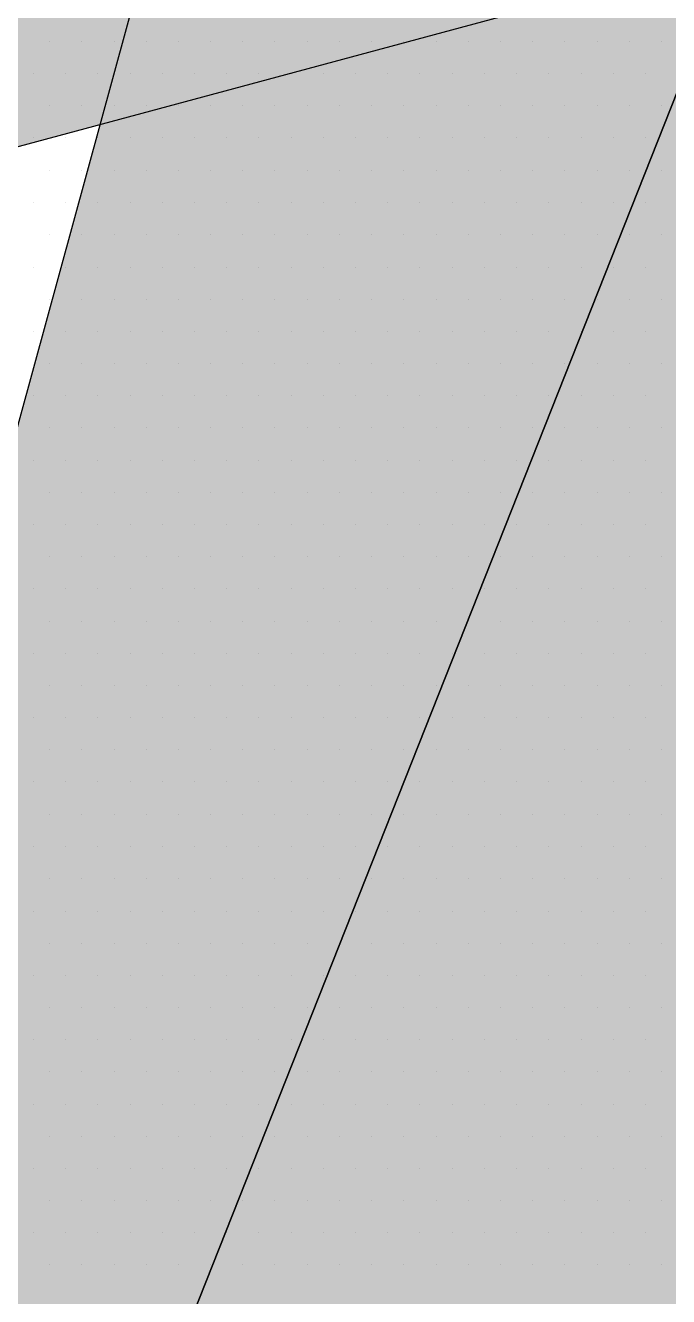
# Paper-space layout 'TOP_A1_00200_01-01-2017_MODELE' of a CAD drawing. Header units: metres. Extents: x 1274 to 2143, y 12 to 312.
# Drawn here: x 1532.812 to 1533.911, y 151.031 to 153.204 of the extents above; entities that cross this region are included whole.
import ezdxf

# ---------------------------------------------------------------- set-up
doc = ezdxf.new("R2010")
doc.units = ezdxf.units.M
doc.header["$LTSCALE"] = 2
doc.set_wipeout_variables(frame=1)
doc.linetypes.add('CACHEX2', pattern=[0.75, 0.5, -0.25])
for name, color, linetype in [('CARTOUCHE', 7, 'Continuous'), ('LOGO', 4, 'Continuous'), ('rosace', 7, 'Continuous')]:
    doc.layers.add(name, color=color, linetype=linetype)

# ---------------------------------------------------------------- blocks, each defined once
blk = doc.blocks.new('A$C715108E3')
at = {"layer": 'LOGO', "color": 131}
for p, q in [((-11.1213, -14.8905), (-11.1213, -14.8905)), ((-11.0293, -14.8905), (-11.0293, -14.8905)), ((-10.9374, -14.8905), (-10.9374, -14.8905)), ((-10.846, -14.8905), (-10.846, -14.8905)), ((-10.754, -14.8905), (-10.754, -14.8905)), ((-10.6619, -14.8905), (-10.6619, -14.8905)), ((-10.5703, -14.8905), (-10.5703, -14.8905)), ((-10.479, -14.8905), (-10.479, -14.8905)), ((-10.3868, -14.8905), (-10.3868, -14.8905)), ((-10.295, -14.8905), (-10.295, -14.8905)), ((-10.2037, -14.8905), (-10.2037, -14.8905)), ((-10.1117, -14.8905), (-10.1117, -14.8905)), ((-10.0199, -14.8905), (-10.0199, -14.8905)), ((-9.9286, -14.8905), (-9.9286, -14.8905)), ((-9.8369, -14.8905), (-9.8369, -14.8905)), ((-9.7449, -14.8905), (-9.7449, -14.8905)), ((-9.6537, -14.8905), (-9.6537, -14.8905)), ((-9.5616, -14.8905), (-9.5616, -14.8905)), ((-9.4696, -14.8905), (-9.4696, -14.8905)), ((-9.3778, -14.8905), (-9.3778, -14.8905)), ((-11.1668, -14.9827), (-11.1668, -14.9827)), ((-11.0748, -14.9827), (-11.0748, -14.9827)), ((-10.9835, -14.9827), (-10.9835, -14.9827)), ((-10.8917, -14.9827), (-10.8917, -14.9827)), ((-10.7995, -14.9827), (-10.7995, -14.9827)), ((-10.7084, -14.9827), (-10.7084, -14.9827)), ((-10.6166, -14.9827), (-10.6166, -14.9827)), ((-10.5248, -14.9827), (-10.5248, -14.9827)), ((-10.4327, -14.9827), (-10.4327, -14.9827)), ((-10.3415, -14.9827), (-10.3415, -14.9827)), ((-10.2496, -14.9827), (-10.2496, -14.9827)), ((-10.1578, -14.9827), (-10.1578, -14.9827)), ((-10.0662, -14.9827), (-10.0662, -14.9827)), ((-9.9741, -14.9827), (-9.9741, -14.9827)), ((-9.8823, -14.9827), (-9.8823, -14.9827)), ((-9.7912, -14.9827), (-9.7912, -14.9827)), ((-9.699, -14.9827), (-9.699, -14.9827)), ((-9.6072, -14.9827), (-9.6072, -14.9827)), ((-9.5159, -14.9827), (-9.5159, -14.9827)), ((-9.4239, -14.9827), (-9.4239, -14.9827)), ((-11.1213, -15.0742), (-11.1213, -15.0742)), ((-11.0293, -15.0742), (-11.0293, -15.0742)), ((-10.9374, -15.0742), (-10.9374, -15.0742)), ((-10.846, -15.0742), (-10.846, -15.0742)), ((-10.754, -15.0742), (-10.754, -15.0742)), ((-10.6619, -15.0742), (-10.6619, -15.0742)), ((-10.5703, -15.0742), (-10.5703, -15.0742)), ((-10.479, -15.0742), (-10.479, -15.0742)), ((-10.3868, -15.0742), (-10.3868, -15.0742)), ((-10.295, -15.0742), (-10.295, -15.0742)), ((-10.2037, -15.0742), (-10.2037, -15.0742)), ((-10.1117, -15.0742), (-10.1117, -15.0742)), ((-10.0199, -15.0742), (-10.0199, -15.0742)), ((-9.9286, -15.0742), (-9.9286, -15.0742)), ((-9.8369, -15.0742), (-9.8369, -15.0742)), ((-9.7449, -15.0742), (-9.7449, -15.0742)), ((-9.6537, -15.0742), (-9.6537, -15.0742)), ((-9.5616, -15.0742), (-9.5616, -15.0742)), ((-9.4696, -15.0742), (-9.4696, -15.0742)), ((-9.3778, -15.0742), (-9.3778, -15.0742)), ((-11.1668, -15.1655), (-11.1668, -15.1655)), ((-11.0748, -15.1655), (-11.0748, -15.1655)), ((-10.9835, -15.1655), (-10.9835, -15.1655)), ((-10.8917, -15.1655), (-10.8917, -15.1655)), ((-10.7995, -15.1655), (-10.7995, -15.1655)), ((-10.7084, -15.1655), (-10.7084, -15.1655)), ((-10.6166, -15.1655), (-10.6166, -15.1655)), ((-10.5248, -15.1655), (-10.5248, -15.1655)), ((-10.4327, -15.1655), (-10.4327, -15.1655)), ((-10.3415, -15.1655), (-10.3415, -15.1655)), ((-10.2496, -15.1655), (-10.2496, -15.1655)), ((-10.1578, -15.1655), (-10.1578, -15.1655)), ((-10.0662, -15.1655), (-10.0662, -15.1655)), ((-9.9741, -15.1655), (-9.9741, -15.1655)), ((-9.8823, -15.1655), (-9.8823, -15.1655)), ((-9.7912, -15.1655), (-9.7912, -15.1655)), ((-9.699, -15.1655), (-9.699, -15.1655)), ((-9.6072, -15.1655), (-9.6072, -15.1655)), ((-9.5159, -15.1655), (-9.5159, -15.1655)), ((-9.4239, -15.1655), (-9.4239, -15.1655)), ((-11.1213, -15.2579), (-11.1213, -15.2579)), ((-11.0293, -15.2579), (-11.0293, -15.2579)), ((-10.9374, -15.2579), (-10.9374, -15.2579)), ((-10.846, -15.2579), (-10.846, -15.2579)), ((-10.754, -15.2579), (-10.754, -15.2579)), ((-10.6619, -15.2579), (-10.6619, -15.2579)), ((-10.5703, -15.2579), (-10.5703, -15.2579)), ((-10.479, -15.2579), (-10.479, -15.2579)), ((-10.3868, -15.2579), (-10.3868, -15.2579)), ((-10.295, -15.2579), (-10.295, -15.2579)), ((-10.2037, -15.2579), (-10.2037, -15.2579)), ((-10.1117, -15.2579), (-10.1117, -15.2579)), ((-10.0199, -15.2579), (-10.0199, -15.2579)), ((-9.9286, -15.2579), (-9.9286, -15.2579)), ((-9.8369, -15.2579), (-9.8369, -15.2579)), ((-9.7449, -15.2579), (-9.7449, -15.2579)), ((-9.6537, -15.2579), (-9.6537, -15.2579)), ((-9.5616, -15.2579), (-9.5616, -15.2579)), ((-9.4696, -15.2579), (-9.4696, -15.2579)), ((-9.3778, -15.2579), (-9.3778, -15.2579)), ((-11.1668, -15.3493), (-11.1668, -15.3493)), ((-11.0748, -15.3493), (-11.0748, -15.3493)), ((-10.9835, -15.3493), (-10.9835, -15.3493)), ((-10.8917, -15.3493), (-10.8917, -15.3493)), ((-10.7995, -15.3493), (-10.7995, -15.3493)), ((-10.7084, -15.3493), (-10.7084, -15.3493)), ((-10.6166, -15.3493), (-10.6166, -15.3493)), ((-10.5248, -15.3493), (-10.5248, -15.3493)), ((-10.4327, -15.3493), (-10.4327, -15.3493)), ((-10.3415, -15.3493), (-10.3415, -15.3493)), ((-10.2496, -15.3493), (-10.2496, -15.3493)), ((-10.1578, -15.3493), (-10.1578, -15.3493)), ((-10.0662, -15.3493), (-10.0662, -15.3493)), ((-9.9741, -15.3493), (-9.9741, -15.3493)), ((-9.8823, -15.3493), (-9.8823, -15.3493)), ((-9.7912, -15.3493), (-9.7912, -15.3493)), ((-9.699, -15.3493), (-9.699, -15.3493)), ((-9.6072, -15.3493), (-9.6072, -15.3493)), ((-9.5159, -15.3493), (-9.5159, -15.3493)), ((-9.4239, -15.3493), (-9.4239, -15.3493)), ((-11.1213, -15.4406), (-11.1213, -15.4406)), ((-11.0293, -15.4406), (-11.0293, -15.4406)), ((-10.9374, -15.4406), (-10.9374, -15.4406)), ((-10.846, -15.4406), (-10.846, -15.4406)), ((-10.754, -15.4406), (-10.754, -15.4406)), ((-10.6619, -15.4406), (-10.6619, -15.4406)), ((-10.5703, -15.4406), (-10.5703, -15.4406)), ((-10.479, -15.4406), (-10.479, -15.4406)), ((-10.3868, -15.4406), (-10.3868, -15.4406)), ((-10.295, -15.4406), (-10.295, -15.4406)), ((-10.2037, -15.4406), (-10.2037, -15.4406)), ((-10.1117, -15.4406), (-10.1117, -15.4406)), ((-10.0199, -15.4406), (-10.0199, -15.4406)), ((-9.9286, -15.4406), (-9.9286, -15.4406)), ((-9.8369, -15.4406), (-9.8369, -15.4406)), ((-9.7449, -15.4406), (-9.7449, -15.4406)), ((-9.6537, -15.4406), (-9.6537, -15.4406)), ((-9.5616, -15.4406), (-9.5616, -15.4406)), ((-9.4696, -15.4406), (-9.4696, -15.4406)), ((-9.3778, -15.4406), (-9.3778, -15.4406)), ((-11.1668, -15.5332), (-11.1668, -15.5332)), ((-11.0748, -15.5332), (-11.0748, -15.5332)), ((-10.9835, -15.5332), (-10.9835, -15.5332)), ((-10.8917, -15.5332), (-10.8917, -15.5332)), ((-10.7995, -15.5332), (-10.7995, -15.5332)), ((-10.7084, -15.5332), (-10.7084, -15.5332)), ((-10.6166, -15.5332), (-10.6166, -15.5332)), ((-10.5248, -15.5332), (-10.5248, -15.5332)), ((-10.4327, -15.5332), (-10.4327, -15.5332)), ((-10.3415, -15.5332), (-10.3415, -15.5332)), ((-10.2496, -15.5332), (-10.2496, -15.5332)), ((-10.1578, -15.5332), (-10.1578, -15.5332)), ((-10.0662, -15.5332), (-10.0662, -15.5332)), ((-9.9741, -15.5332), (-9.9741, -15.5332)), ((-9.8823, -15.5332), (-9.8823, -15.5332)), ((-9.7912, -15.5332), (-9.7912, -15.5332)), ((-9.699, -15.5332), (-9.699, -15.5332)), ((-9.6072, -15.5332), (-9.6072, -15.5332)), ((-9.5159, -15.5332), (-9.5159, -15.5332)), ((-9.4239, -15.5332), (-9.4239, -15.5332)), ((-11.1213, -15.6246), (-11.1213, -15.6246)), ((-11.0293, -15.6246), (-11.0293, -15.6246)), ((-10.9374, -15.6246), (-10.9374, -15.6246)), ((-10.846, -15.6246), (-10.846, -15.6246)), ((-10.754, -15.6246), (-10.754, -15.6246)), ((-10.6619, -15.6246), (-10.6619, -15.6246)), ((-10.5703, -15.6246), (-10.5703, -15.6246)), ((-10.479, -15.6246), (-10.479, -15.6246)), ((-10.3868, -15.6246), (-10.3868, -15.6246)), ((-10.295, -15.6246), (-10.295, -15.6246)), ((-10.2037, -15.6246), (-10.2037, -15.6246)), ((-10.1117, -15.6246), (-10.1117, -15.6246)), ((-10.0199, -15.6246), (-10.0199, -15.6246)), ((-9.9286, -15.6246), (-9.9286, -15.6246)), ((-9.8369, -15.6246), (-9.8369, -15.6246)), ((-9.7449, -15.6246), (-9.7449, -15.6246)), ((-9.6537, -15.6246), (-9.6537, -15.6246)), ((-9.5616, -15.6246), (-9.5616, -15.6246)), ((-9.4696, -15.6246), (-9.4696, -15.6246)), ((-9.3778, -15.6246), (-9.3778, -15.6246)), ((-11.1668, -15.7159), (-11.1668, -15.7159)), ((-11.0748, -15.7159), (-11.0748, -15.7159)), ((-10.9835, -15.7159), (-10.9835, -15.7159)), ((-10.8917, -15.7159), (-10.8917, -15.7159)), ((-10.7995, -15.7159), (-10.7995, -15.7159)), ((-10.7084, -15.7159), (-10.7084, -15.7159)), ((-10.6166, -15.7159), (-10.6166, -15.7159)), ((-10.5248, -15.7159), (-10.5248, -15.7159)), ((-10.4327, -15.7159), (-10.4327, -15.7159)), ((-10.3415, -15.7159), (-10.3415, -15.7159)), ((-10.2496, -15.7159), (-10.2496, -15.7159)), ((-10.1578, -15.7159), (-10.1578, -15.7159)), ((-10.0662, -15.7159), (-10.0662, -15.7159)), ((-9.9741, -15.7159), (-9.9741, -15.7159)), ((-9.8823, -15.7159), (-9.8823, -15.7159)), ((-9.7912, -15.7159), (-9.7912, -15.7159)), ((-9.699, -15.7159), (-9.699, -15.7159)), ((-9.6072, -15.7159), (-9.6072, -15.7159)), ((-9.5159, -15.7159), (-9.5159, -15.7159)), ((-9.4239, -15.7159), (-9.4239, -15.7159)), ((-11.1213, -15.8081), (-11.1213, -15.8081)), ((-11.0293, -15.8081), (-11.0293, -15.8081)), ((-10.9374, -15.8081), (-10.9374, -15.8081)), ((-10.846, -15.8081), (-10.846, -15.8081)), ((-10.754, -15.8081), (-10.754, -15.8081)), ((-10.6619, -15.8081), (-10.6619, -15.8081)), ((-10.5703, -15.8081), (-10.5703, -15.8081)), ((-10.479, -15.8081), (-10.479, -15.8081)), ((-10.3868, -15.8081), (-10.3868, -15.8081)), ((-10.295, -15.8081), (-10.295, -15.8081)), ((-10.2037, -15.8081), (-10.2037, -15.8081)), ((-10.1117, -15.8081), (-10.1117, -15.8081)), ((-10.0199, -15.8081), (-10.0199, -15.8081)), ((-9.9286, -15.8081), (-9.9286, -15.8081)), ((-9.8369, -15.8081), (-9.8369, -15.8081)), ((-9.7449, -15.8081), (-9.7449, -15.8081)), ((-9.6537, -15.8081), (-9.6537, -15.8081)), ((-9.5616, -15.8081), (-9.5616, -15.8081)), ((-9.4696, -15.8081), (-9.4696, -15.8081)), ((-9.3778, -15.8081), (-9.3778, -15.8081)), ((-11.1668, -15.8996), (-11.1668, -15.8996)), ((-11.0748, -15.8996), (-11.0748, -15.8996)), ((-10.9835, -15.8996), (-10.9835, -15.8996)), ((-10.8917, -15.8996), (-10.8917, -15.8996)), ((-10.7995, -15.8996), (-10.7995, -15.8996)), ((-10.7084, -15.8996), (-10.7084, -15.8996)), ((-10.6166, -15.8996), (-10.6166, -15.8996)), ((-10.5248, -15.8996), (-10.5248, -15.8996)), ((-10.4327, -15.8996), (-10.4327, -15.8996)), ((-10.3415, -15.8996), (-10.3415, -15.8996)), ((-10.2496, -15.8996), (-10.2496, -15.8996)), ((-10.1578, -15.8996), (-10.1578, -15.8996)), ((-10.0662, -15.8996), (-10.0662, -15.8996)), ((-9.9741, -15.8996), (-9.9741, -15.8996)), ((-9.8823, -15.8996), (-9.8823, -15.8996)), ((-9.7912, -15.8996), (-9.7912, -15.8996)), ((-9.699, -15.8996), (-9.699, -15.8996)), ((-9.6072, -15.8996), (-9.6072, -15.8996)), ((-9.5159, -15.8996), (-9.5159, -15.8996)), ((-9.4239, -15.8996), (-9.4239, -15.8996)), ((-11.1213, -15.991), (-11.1213, -15.991)), ((-11.0293, -15.991), (-11.0293, -15.991)), ((-10.9374, -15.991), (-10.9374, -15.991)), ((-10.846, -15.991), (-10.846, -15.991)), ((-10.754, -15.991), (-10.754, -15.991)), ((-10.6619, -15.991), (-10.6619, -15.991)), ((-10.5703, -15.991), (-10.5703, -15.991)), ((-10.479, -15.991), (-10.479, -15.991)), ((-10.3868, -15.991), (-10.3868, -15.991)), ((-10.295, -15.991), (-10.295, -15.991)), ((-10.2037, -15.991), (-10.2037, -15.991)), ((-10.1117, -15.991), (-10.1117, -15.991)), ((-10.0199, -15.991), (-10.0199, -15.991)), ((-9.9286, -15.991), (-9.9286, -15.991)), ((-9.8369, -15.991), (-9.8369, -15.991)), ((-9.7449, -15.991), (-9.7449, -15.991)), ((-9.6537, -15.991), (-9.6537, -15.991)), ((-9.5616, -15.991), (-9.5616, -15.991)), ((-9.4696, -15.991), (-9.4696, -15.991)), ((-9.3778, -15.991), (-9.3778, -15.991)), ((-11.1668, -16.0834), (-11.1668, -16.0834)), ((-11.0748, -16.0834), (-11.0748, -16.0834)), ((-10.9835, -16.0834), (-10.9835, -16.0834)), ((-10.8917, -16.0834), (-10.8917, -16.0834)), ((-10.7995, -16.0834), (-10.7995, -16.0834)), ((-10.7084, -16.0834), (-10.7084, -16.0834)), ((-10.6166, -16.0834), (-10.6166, -16.0834)), ((-10.5248, -16.0834), (-10.5248, -16.0834)), ((-10.4327, -16.0834), (-10.4327, -16.0834)), ((-10.3415, -16.0834), (-10.3415, -16.0834)), ((-10.2496, -16.0834), (-10.2496, -16.0834)), ((-10.1578, -16.0834), (-10.1578, -16.0834)), ((-10.0662, -16.0834), (-10.0662, -16.0834)), ((-9.9741, -16.0834), (-9.9741, -16.0834)), ((-9.8823, -16.0834), (-9.8823, -16.0834)), ((-9.7912, -16.0834), (-9.7912, -16.0834)), ((-9.699, -16.0834), (-9.699, -16.0834)), ((-9.6072, -16.0834), (-9.6072, -16.0834)), ((-9.5159, -16.0834), (-9.5159, -16.0834)), ((-9.4239, -16.0834), (-9.4239, -16.0834)), ((-11.1213, -16.1747), (-11.1213, -16.1747)), ((-11.0293, -16.1747), (-11.0293, -16.1747)), ((-10.9374, -16.1747), (-10.9374, -16.1747)), ((-10.846, -16.1747), (-10.846, -16.1747)), ((-10.754, -16.1747), (-10.754, -16.1747)), ((-10.6619, -16.1747), (-10.6619, -16.1747)), ((-10.5703, -16.1747), (-10.5703, -16.1747)), ((-10.479, -16.1747), (-10.479, -16.1747)), ((-10.3868, -16.1747), (-10.3868, -16.1747)), ((-10.295, -16.1747), (-10.295, -16.1747)), ((-10.2037, -16.1747), (-10.2037, -16.1747)), ((-10.1117, -16.1747), (-10.1117, -16.1747)), ((-10.0199, -16.1747), (-10.0199, -16.1747)), ((-9.9286, -16.1747), (-9.9286, -16.1747)), ((-9.8369, -16.1747), (-9.8369, -16.1747)), ((-9.7449, -16.1747), (-9.7449, -16.1747)), ((-9.6537, -16.1747), (-9.6537, -16.1747)), ((-9.5616, -16.1747), (-9.5616, -16.1747)), ((-9.4696, -16.1747), (-9.4696, -16.1747)), ((-9.3778, -16.1747), (-9.3778, -16.1747)), ((-11.1668, -16.2673), (-11.1668, -16.2673)), ((-11.0748, -16.2673), (-11.0748, -16.2673)), ((-10.9835, -16.2673), (-10.9835, -16.2673)), ((-10.8917, -16.2673), (-10.8917, -16.2673)), ((-10.7995, -16.2673), (-10.7995, -16.2673)), ((-10.7084, -16.2673), (-10.7084, -16.2673)), ((-10.6166, -16.2673), (-10.6166, -16.2673)), ((-10.5248, -16.2673), (-10.5248, -16.2673)), ((-10.4327, -16.2673), (-10.4327, -16.2673)), ((-10.3415, -16.2673), (-10.3415, -16.2673)), ((-10.2496, -16.2673), (-10.2496, -16.2673)), ((-10.1578, -16.2673), (-10.1578, -16.2673)), ((-10.0662, -16.2673), (-10.0662, -16.2673)), ((-9.9741, -16.2673), (-9.9741, -16.2673)), ((-9.8823, -16.2673), (-9.8823, -16.2673)), ((-9.7912, -16.2673), (-9.7912, -16.2673)), ((-9.699, -16.2673), (-9.699, -16.2673)), ((-9.6072, -16.2673), (-9.6072, -16.2673)), ((-9.5159, -16.2673), (-9.5159, -16.2673)), ((-9.4239, -16.2673), (-9.4239, -16.2673)), ((-11.1213, -16.3587), (-11.1213, -16.3587)), ((-11.0293, -16.3587), (-11.0293, -16.3587)), ((-10.9374, -16.3587), (-10.9374, -16.3587)), ((-10.846, -16.3587), (-10.846, -16.3587)), ((-10.754, -16.3587), (-10.754, -16.3587)), ((-10.6619, -16.3587), (-10.6619, -16.3587)), ((-10.5703, -16.3587), (-10.5703, -16.3587)), ((-10.479, -16.3587), (-10.479, -16.3587)), ((-10.3868, -16.3587), (-10.3868, -16.3587)), ((-10.295, -16.3587), (-10.295, -16.3587)), ((-10.2037, -16.3587), (-10.2037, -16.3587)), ((-10.1117, -16.3587), (-10.1117, -16.3587)), ((-10.0199, -16.3587), (-10.0199, -16.3587)), ((-9.9286, -16.3587), (-9.9286, -16.3587)), ((-9.8369, -16.3587), (-9.8369, -16.3587)), ((-9.7449, -16.3587), (-9.7449, -16.3587)), ((-9.6537, -16.3587), (-9.6537, -16.3587)), ((-9.5616, -16.3587), (-9.5616, -16.3587)), ((-9.4696, -16.3587), (-9.4696, -16.3587)), ((-9.3778, -16.3587), (-9.3778, -16.3587)), ((-11.1668, -16.45), (-11.1668, -16.45)), ((-11.0748, -16.45), (-11.0748, -16.45)), ((-10.9835, -16.45), (-10.9835, -16.45)), ((-10.8917, -16.45), (-10.8917, -16.45)), ((-10.7995, -16.45), (-10.7995, -16.45)), ((-10.7084, -16.45), (-10.7084, -16.45)), ((-10.6166, -16.45), (-10.6166, -16.45)), ((-10.5248, -16.45), (-10.5248, -16.45)), ((-10.4327, -16.45), (-10.4327, -16.45)), ((-10.3415, -16.45), (-10.3415, -16.45)), ((-10.2496, -16.45), (-10.2496, -16.45)), ((-10.1578, -16.45), (-10.1578, -16.45)), ((-10.0662, -16.45), (-10.0662, -16.45)), ((-9.9741, -16.45), (-9.9741, -16.45)), ((-9.8823, -16.45), (-9.8823, -16.45)), ((-9.7912, -16.45), (-9.7912, -16.45)), ((-9.699, -16.45), (-9.699, -16.45)), ((-9.6072, -16.45), (-9.6072, -16.45)), ((-9.5159, -16.45), (-9.5159, -16.45)), ((-9.4239, -16.45), (-9.4239, -16.45)), ((-11.1213, -16.5424), (-11.1213, -16.5424)), ((-11.0293, -16.5424), (-11.0293, -16.5424)), ((-10.9374, -16.5424), (-10.9374, -16.5424)), ((-10.846, -16.5424), (-10.846, -16.5424)), ((-10.754, -16.5424), (-10.754, -16.5424)), ((-10.6619, -16.5424), (-10.6619, -16.5424)), ((-10.5703, -16.5424), (-10.5703, -16.5424)), ((-10.479, -16.5424), (-10.479, -16.5424)), ((-10.3868, -16.5424), (-10.3868, -16.5424)), ((-10.295, -16.5424), (-10.295, -16.5424)), ((-10.2037, -16.5424), (-10.2037, -16.5424)), ((-10.1117, -16.5424), (-10.1117, -16.5424)), ((-10.0199, -16.5424), (-10.0199, -16.5424)), ((-9.9286, -16.5424), (-9.9286, -16.5424)), ((-9.8369, -16.5424), (-9.8369, -16.5424)), ((-9.7449, -16.5424), (-9.7449, -16.5424)), ((-9.6537, -16.5424), (-9.6537, -16.5424)), ((-9.5616, -16.5424), (-9.5616, -16.5424)), ((-9.4696, -16.5424), (-9.4696, -16.5424)), ((-9.3778, -16.5424), (-9.3778, -16.5424)), ((-11.1668, -16.6339), (-11.1668, -16.6339)), ((-11.0748, -16.6339), (-11.0748, -16.6339)), ((-10.9835, -16.6339), (-10.9835, -16.6339)), ((-10.8917, -16.6339), (-10.8917, -16.6339)), ((-10.7995, -16.6339), (-10.7995, -16.6339)), ((-10.7084, -16.6339), (-10.7084, -16.6339)), ((-10.6166, -16.6339), (-10.6166, -16.6339)), ((-10.5248, -16.6339), (-10.5248, -16.6339)), ((-10.4327, -16.6339), (-10.4327, -16.6339)), ((-10.3415, -16.6339), (-10.3415, -16.6339)), ((-10.2496, -16.6339), (-10.2496, -16.6339)), ((-10.1578, -16.6339), (-10.1578, -16.6339)), ((-10.0662, -16.6339), (-10.0662, -16.6339)), ((-9.9741, -16.6339), (-9.9741, -16.6339)), ((-9.8823, -16.6339), (-9.8823, -16.6339)), ((-9.7912, -16.6339), (-9.7912, -16.6339)), ((-9.699, -16.6339), (-9.699, -16.6339)), ((-9.6072, -16.6339), (-9.6072, -16.6339)), ((-9.5159, -16.6339), (-9.5159, -16.6339)), ((-9.4239, -16.6339), (-9.4239, -16.6339)), ((-11.1213, -16.7251), (-11.1213, -16.7251)), ((-11.0293, -16.7251), (-11.0293, -16.7251)), ((-10.9374, -16.7251), (-10.9374, -16.7251)), ((-10.846, -16.7251), (-10.846, -16.7251)), ((-10.754, -16.7251), (-10.754, -16.7251)), ((-10.6619, -16.7251), (-10.6619, -16.7251)), ((-10.5703, -16.7251), (-10.5703, -16.7251)), ((-10.479, -16.7251), (-10.479, -16.7251)), ((-10.3868, -16.7251), (-10.3868, -16.7251)), ((-10.295, -16.7251), (-10.295, -16.7251)), ((-10.2037, -16.7251), (-10.2037, -16.7251)), ((-10.1117, -16.7251), (-10.1117, -16.7251)), ((-10.0199, -16.7251), (-10.0199, -16.7251)), ((-9.9286, -16.7251), (-9.9286, -16.7251)), ((-9.8369, -16.7251), (-9.8369, -16.7251)), ((-9.7449, -16.7251), (-9.7449, -16.7251)), ((-9.6537, -16.7251), (-9.6537, -16.7251)), ((-9.5616, -16.7251), (-9.5616, -16.7251)), ((-9.4696, -16.7251), (-9.4696, -16.7251)), ((-9.3778, -16.7251), (-9.3778, -16.7251)), ((-11.1668, -16.8175), (-11.1668, -16.8175)), ((-11.0748, -16.8175), (-11.0748, -16.8175)), ((-10.9835, -16.8175), (-10.9835, -16.8175)), ((-10.8917, -16.8175), (-10.8917, -16.8175)), ((-10.7995, -16.8175), (-10.7995, -16.8175)), ((-10.7084, -16.8175), (-10.7084, -16.8175)), ((-10.6166, -16.8175), (-10.6166, -16.8175)), ((-10.5248, -16.8175), (-10.5248, -16.8175)), ((-10.4327, -16.8175), (-10.4327, -16.8175)), ((-10.3415, -16.8175), (-10.3415, -16.8175)), ((-10.2496, -16.8175), (-10.2496, -16.8175)), ((-10.1578, -16.8175), (-10.1578, -16.8175)), ((-10.0662, -16.8175), (-10.0662, -16.8175)), ((-9.9741, -16.8175), (-9.9741, -16.8175)), ((-9.8823, -16.8175), (-9.8823, -16.8175)), ((-9.7912, -16.8175), (-9.7912, -16.8175)), ((-9.699, -16.8175), (-9.699, -16.8175)), ((-9.6072, -16.8175), (-9.6072, -16.8175)), ((-9.5159, -16.8175), (-9.5159, -16.8175)), ((-9.4239, -16.8175), (-9.4239, -16.8175)), ((-11.1213, -16.909), (-11.1213, -16.909)), ((-11.0293, -16.909), (-11.0293, -16.909)), ((-10.9374, -16.909), (-10.9374, -16.909)), ((-10.846, -16.909), (-10.846, -16.909)), ((-10.754, -16.909), (-10.754, -16.909)), ((-10.6619, -16.909), (-10.6619, -16.909)), ((-10.5703, -16.909), (-10.5703, -16.909)), ((-10.479, -16.909), (-10.479, -16.909)), ((-10.3868, -16.909), (-10.3868, -16.909)), ((-10.295, -16.909), (-10.295, -16.909)), ((-10.2037, -16.909), (-10.2037, -16.909)), ((-10.1117, -16.909), (-10.1117, -16.909)), ((-10.0199, -16.909), (-10.0199, -16.909)), ((-9.9286, -16.909), (-9.9286, -16.909)), ((-9.8369, -16.909), (-9.8369, -16.909)), ((-9.7449, -16.909), (-9.7449, -16.909)), ((-9.6537, -16.909), (-9.6537, -16.909)), ((-9.5616, -16.909), (-9.5616, -16.909)), ((-9.4696, -16.909), (-9.4696, -16.909)), ((-9.3778, -16.909), (-9.3778, -16.909)), ((-11.1668, -17.0003), (-11.1668, -17.0003)), ((-11.0748, -17.0003), (-11.0748, -17.0003)), ((-10.9835, -17.0003), (-10.9835, -17.0003)), ((-10.8917, -17.0003), (-10.8917, -17.0003)), ((-10.7995, -17.0003), (-10.7995, -17.0003)), ((-10.7084, -17.0003), (-10.7084, -17.0003)), ((-10.6166, -17.0003), (-10.6166, -17.0003)), ((-10.5248, -17.0003), (-10.5248, -17.0003)), ((-10.4327, -17.0003), (-10.4327, -17.0003)), ((-10.3415, -17.0003), (-10.3415, -17.0003)), ((-10.2496, -17.0003), (-10.2496, -17.0003)), ((-10.1578, -17.0003), (-10.1578, -17.0003)), ((-10.0662, -17.0003), (-10.0662, -17.0003)), ((-9.9741, -17.0003), (-9.9741, -17.0003)), ((-9.8823, -17.0003), (-9.8823, -17.0003)), ((-9.7912, -17.0003), (-9.7912, -17.0003)), ((-9.699, -17.0003), (-9.699, -17.0003)), ((-9.6072, -17.0003), (-9.6072, -17.0003)), ((-9.5159, -17.0003), (-9.5159, -17.0003)), ((-9.4239, -17.0003), (-9.4239, -17.0003)), ((-11.1213, -17.0928), (-11.1213, -17.0928)), ((-11.0293, -17.0928), (-11.0293, -17.0928)), ((-10.9374, -17.0928), (-10.9374, -17.0928)), ((-10.846, -17.0928), (-10.846, -17.0928)), ((-10.754, -17.0928), (-10.754, -17.0928)), ((-10.6619, -17.0928), (-10.6619, -17.0928)), ((-10.5703, -17.0928), (-10.5703, -17.0928)), ((-10.479, -17.0928), (-10.479, -17.0928)), ((-10.3868, -17.0928), (-10.3868, -17.0928)), ((-10.295, -17.0928), (-10.295, -17.0928)), ((-10.2037, -17.0928), (-10.2037, -17.0928)), ((-10.1117, -17.0928), (-10.1117, -17.0928)), ((-10.0199, -17.0928), (-10.0199, -17.0928)), ((-9.9286, -17.0928), (-9.9286, -17.0928)), ((-9.8369, -17.0928), (-9.8369, -17.0928)), ((-9.7449, -17.0928), (-9.7449, -17.0928)), ((-9.6537, -17.0928), (-9.6537, -17.0928)), ((-9.5616, -17.0928), (-9.5616, -17.0928)), ((-9.4696, -17.0928), (-9.4696, -17.0928)), ((-9.3778, -17.0928), (-9.3778, -17.0928)), ((-11.1668, -17.1843), (-11.1668, -17.1843)), ((-11.0748, -17.1843), (-11.0748, -17.1843)), ((-10.9835, -17.1843), (-10.9835, -17.1843)), ((-10.8917, -17.1843), (-10.8917, -17.1843)), ((-10.7995, -17.1843), (-10.7995, -17.1843)), ((-10.7084, -17.1843), (-10.7084, -17.1843)), ((-10.6166, -17.1843), (-10.6166, -17.1843)), ((-10.5248, -17.1843), (-10.5248, -17.1843)), ((-10.4327, -17.1843), (-10.4327, -17.1843)), ((-10.3415, -17.1843), (-10.3415, -17.1843)), ((-10.2496, -17.1843), (-10.2496, -17.1843)), ((-10.1578, -17.1843), (-10.1578, -17.1843)), ((-10.0662, -17.1843), (-10.0662, -17.1843)), ((-9.9741, -17.1843), (-9.9741, -17.1843)), ((-9.8823, -17.1843), (-9.8823, -17.1843)), ((-9.7912, -17.1843), (-9.7912, -17.1843)), ((-9.699, -17.1843), (-9.699, -17.1843)), ((-9.6072, -17.1843), (-9.6072, -17.1843)), ((-9.5159, -17.1843), (-9.5159, -17.1843)), ((-9.4239, -17.1843), (-9.4239, -17.1843)), ((-11.1213, -17.2756), (-11.1213, -17.2756)), ((-11.0293, -17.2756), (-11.0293, -17.2756)), ((-10.9374, -17.2756), (-10.9374, -17.2756)), ((-10.846, -17.2756), (-10.846, -17.2756)), ((-10.754, -17.2756), (-10.754, -17.2756)), ((-10.6619, -17.2756), (-10.6619, -17.2756)), ((-10.5703, -17.2756), (-10.5703, -17.2756)), ((-10.479, -17.2756), (-10.479, -17.2756)), ((-10.3868, -17.2756), (-10.3868, -17.2756)), ((-10.295, -17.2756), (-10.295, -17.2756)), ((-10.2037, -17.2756), (-10.2037, -17.2756)), ((-10.1117, -17.2756), (-10.1117, -17.2756)), ((-10.0199, -17.2756), (-10.0199, -17.2756)), ((-9.9286, -17.2756), (-9.9286, -17.2756)), ((-9.8369, -17.2756), (-9.8369, -17.2756)), ((-9.7449, -17.2756), (-9.7449, -17.2756)), ((-9.6537, -17.2756), (-9.6537, -17.2756)), ((-9.5616, -17.2756), (-9.5616, -17.2756)), ((-9.4696, -17.2756), (-9.4696, -17.2756)), ((-9.3778, -17.2756), (-9.3778, -17.2756)), ((-11.1668, -17.368), (-11.1668, -17.368)), ((-11.0748, -17.368), (-11.0748, -17.368)), ((-10.9835, -17.368), (-10.9835, -17.368)), ((-10.8917, -17.368), (-10.8917, -17.368)), ((-10.7995, -17.368), (-10.7995, -17.368)), ((-10.7084, -17.368), (-10.7084, -17.368)), ((-10.6166, -17.368), (-10.6166, -17.368)), ((-10.5248, -17.368), (-10.5248, -17.368)), ((-10.4327, -17.368), (-10.4327, -17.368)), ((-10.3415, -17.368), (-10.3415, -17.368)), ((-10.2496, -17.368), (-10.2496, -17.368)), ((-10.1578, -17.368), (-10.1578, -17.368)), ((-10.0662, -17.368), (-10.0662, -17.368)), ((-9.9741, -17.368), (-9.9741, -17.368)), ((-9.8823, -17.368), (-9.8823, -17.368)), ((-9.7912, -17.368), (-9.7912, -17.368)), ((-9.699, -17.368), (-9.699, -17.368)), ((-9.6072, -17.368), (-9.6072, -17.368)), ((-9.5159, -17.368), (-9.5159, -17.368)), ((-9.4239, -17.368), (-9.4239, -17.368)), ((-11.1213, -17.4592), (-11.1213, -17.4592)), ((-11.0293, -17.4592), (-11.0293, -17.4592)), ((-10.9374, -17.4592), (-10.9374, -17.4592)), ((-10.846, -17.4592), (-10.846, -17.4592)), ((-10.754, -17.4592), (-10.754, -17.4592)), ((-10.6619, -17.4592), (-10.6619, -17.4592)), ((-10.5703, -17.4592), (-10.5703, -17.4592)), ((-10.479, -17.4592), (-10.479, -17.4592)), ((-10.3868, -17.4592), (-10.3868, -17.4592)), ((-10.295, -17.4592), (-10.295, -17.4592)), ((-10.2037, -17.4592), (-10.2037, -17.4592)), ((-10.1117, -17.4592), (-10.1117, -17.4592)), ((-10.0199, -17.4592), (-10.0199, -17.4592)), ((-9.9286, -17.4592), (-9.9286, -17.4592)), ((-9.8369, -17.4592), (-9.8369, -17.4592)), ((-9.7449, -17.4592), (-9.7449, -17.4592)), ((-9.6537, -17.4592), (-9.6537, -17.4592)), ((-9.5616, -17.4592), (-9.5616, -17.4592)), ((-9.4696, -17.4592), (-9.4696, -17.4592)), ((-9.3778, -17.4592), (-9.3778, -17.4592)), ((-11.1668, -17.5507), (-11.1668, -17.5507)), ((-11.0748, -17.5507), (-11.0748, -17.5507)), ((-10.9835, -17.5507), (-10.9835, -17.5507)), ((-10.8917, -17.5507), (-10.8917, -17.5507)), ((-10.7995, -17.5507), (-10.7995, -17.5507)), ((-10.7084, -17.5507), (-10.7084, -17.5507)), ((-10.6166, -17.5507), (-10.6166, -17.5507)), ((-10.5248, -17.5507), (-10.5248, -17.5507)), ((-10.4327, -17.5507), (-10.4327, -17.5507)), ((-10.3415, -17.5507), (-10.3415, -17.5507)), ((-10.2496, -17.5507), (-10.2496, -17.5507)), ((-10.1578, -17.5507), (-10.1578, -17.5507)), ((-10.0662, -17.5507), (-10.0662, -17.5507)), ((-9.9741, -17.5507), (-9.9741, -17.5507)), ((-9.8823, -17.5507), (-9.8823, -17.5507)), ((-9.7912, -17.5507), (-9.7912, -17.5507)), ((-9.699, -17.5507), (-9.699, -17.5507)), ((-9.6072, -17.5507), (-9.6072, -17.5507)), ((-9.5159, -17.5507), (-9.5159, -17.5507)), ((-9.4239, -17.5507), (-9.4239, -17.5507)), ((-11.1213, -17.6431), (-11.1213, -17.6431)), ((-11.0293, -17.6431), (-11.0293, -17.6431)), ((-10.9374, -17.6431), (-10.9374, -17.6431)), ((-10.846, -17.6431), (-10.846, -17.6431)), ((-10.754, -17.6431), (-10.754, -17.6431)), ((-10.6619, -17.6431), (-10.6619, -17.6431)), ((-10.5703, -17.6431), (-10.5703, -17.6431)), ((-10.479, -17.6431), (-10.479, -17.6431)), ((-10.3868, -17.6431), (-10.3868, -17.6431)), ((-10.295, -17.6431), (-10.295, -17.6431)), ((-10.2037, -17.6431), (-10.2037, -17.6431)), ((-10.1117, -17.6431), (-10.1117, -17.6431)), ((-10.0199, -17.6431), (-10.0199, -17.6431)), ((-9.9286, -17.6431), (-9.9286, -17.6431)), ((-9.8369, -17.6431), (-9.8369, -17.6431)), ((-9.7449, -17.6431), (-9.7449, -17.6431)), ((-9.6537, -17.6431), (-9.6537, -17.6431)), ((-9.5616, -17.6431), (-9.5616, -17.6431)), ((-9.4696, -17.6431), (-9.4696, -17.6431)), ((-9.3778, -17.6431), (-9.3778, -17.6431)), ((-11.1668, -17.7343), (-11.1668, -17.7343)), ((-11.0748, -17.7343), (-11.0748, -17.7343)), ((-10.9835, -17.7343), (-10.9835, -17.7343)), ((-10.8917, -17.7343), (-10.8917, -17.7343)), ((-10.7995, -17.7343), (-10.7995, -17.7343)), ((-10.7084, -17.7343), (-10.7084, -17.7343)), ((-10.6166, -17.7343), (-10.6166, -17.7343)), ((-10.5248, -17.7343), (-10.5248, -17.7343)), ((-10.4327, -17.7343), (-10.4327, -17.7343)), ((-10.3415, -17.7343), (-10.3415, -17.7343)), ((-10.2496, -17.7343), (-10.2496, -17.7343)), ((-10.1578, -17.7343), (-10.1578, -17.7343)), ((-10.0662, -17.7343), (-10.0662, -17.7343)), ((-9.9741, -17.7343), (-9.9741, -17.7343)), ((-9.8823, -17.7343), (-9.8823, -17.7343)), ((-9.7912, -17.7343), (-9.7912, -17.7343)), ((-9.699, -17.7343), (-9.699, -17.7343)), ((-9.6072, -17.7343), (-9.6072, -17.7343)), ((-9.5159, -17.7343), (-9.5159, -17.7343)), ((-9.4239, -17.7343), (-9.4239, -17.7343)), ((-11.1213, -17.8258), (-11.1213, -17.8258)), ((-11.0293, -17.8258), (-11.0293, -17.8258)), ((-10.9374, -17.8258), (-10.9374, -17.8258)), ((-10.846, -17.8258), (-10.846, -17.8258)), ((-10.754, -17.8258), (-10.754, -17.8258)), ((-10.6619, -17.8258), (-10.6619, -17.8258)), ((-10.5703, -17.8258), (-10.5703, -17.8258)), ((-10.479, -17.8258), (-10.479, -17.8258)), ((-10.3868, -17.8258), (-10.3868, -17.8258)), ((-10.295, -17.8258), (-10.295, -17.8258)), ((-10.2037, -17.8258), (-10.2037, -17.8258)), ((-10.1117, -17.8258), (-10.1117, -17.8258)), ((-10.0199, -17.8258), (-10.0199, -17.8258)), ((-9.9286, -17.8258), (-9.9286, -17.8258)), ((-9.8369, -17.8258), (-9.8369, -17.8258)), ((-9.7449, -17.8258), (-9.7449, -17.8258)), ((-9.6537, -17.8258), (-9.6537, -17.8258)), ((-9.5616, -17.8258), (-9.5616, -17.8258)), ((-9.4696, -17.8258), (-9.4696, -17.8258)), ((-9.3778, -17.8258), (-9.3778, -17.8258)), ((-11.1668, -17.9182), (-11.1668, -17.9182)), ((-11.0748, -17.9182), (-11.0748, -17.9182)), ((-10.9835, -17.9182), (-10.9835, -17.9182)), ((-10.8917, -17.9182), (-10.8917, -17.9182)), ((-10.7995, -17.9182), (-10.7995, -17.9182)), ((-10.7084, -17.9182), (-10.7084, -17.9182)), ((-10.6166, -17.9182), (-10.6166, -17.9182)), ((-10.5248, -17.9182), (-10.5248, -17.9182)), ((-10.4327, -17.9182), (-10.4327, -17.9182)), ((-10.3415, -17.9182), (-10.3415, -17.9182)), ((-10.2496, -17.9182), (-10.2496, -17.9182)), ((-10.1578, -17.9182), (-10.1578, -17.9182)), ((-10.0662, -17.9182), (-10.0662, -17.9182)), ((-9.9741, -17.9182), (-9.9741, -17.9182)), ((-9.8823, -17.9182), (-9.8823, -17.9182)), ((-9.7912, -17.9182), (-9.7912, -17.9182)), ((-9.699, -17.9182), (-9.699, -17.9182)), ((-9.6072, -17.9182), (-9.6072, -17.9182)), ((-9.5159, -17.9182), (-9.5159, -17.9182)), ((-9.4239, -17.9182), (-9.4239, -17.9182)), ((-11.1213, -18.0097), (-11.1213, -18.0097)), ((-11.0293, -18.0097), (-11.0293, -18.0097)), ((-10.9374, -18.0097), (-10.9374, -18.0097)), ((-10.846, -18.0097), (-10.846, -18.0097)), ((-10.754, -18.0097), (-10.754, -18.0097)), ((-10.6619, -18.0097), (-10.6619, -18.0097)), ((-10.5703, -18.0097), (-10.5703, -18.0097)), ((-10.479, -18.0097), (-10.479, -18.0097)), ((-10.3868, -18.0097), (-10.3868, -18.0097)), ((-10.295, -18.0097), (-10.295, -18.0097)), ((-10.2037, -18.0097), (-10.2037, -18.0097)), ((-10.1117, -18.0097), (-10.1117, -18.0097)), ((-10.0199, -18.0097), (-10.0199, -18.0097)), ((-9.9286, -18.0097), (-9.9286, -18.0097)), ((-9.8369, -18.0097), (-9.8369, -18.0097)), ((-9.7449, -18.0097), (-9.7449, -18.0097)), ((-9.6537, -18.0097), (-9.6537, -18.0097)), ((-9.5616, -18.0097), (-9.5616, -18.0097)), ((-9.4696, -18.0097), (-9.4696, -18.0097)), ((-9.3778, -18.0097), (-9.3778, -18.0097)), ((-11.1668, -18.1009), (-11.1668, -18.1009)), ((-11.0748, -18.1009), (-11.0748, -18.1009)), ((-10.9835, -18.1009), (-10.9835, -18.1009)), ((-10.8917, -18.1009), (-10.8917, -18.1009)), ((-10.7995, -18.1009), (-10.7995, -18.1009)), ((-10.7084, -18.1009), (-10.7084, -18.1009)), ((-10.6166, -18.1009), (-10.6166, -18.1009)), ((-10.5248, -18.1009), (-10.5248, -18.1009)), ((-10.4327, -18.1009), (-10.4327, -18.1009)), ((-10.3415, -18.1009), (-10.3415, -18.1009)), ((-10.2496, -18.1009), (-10.2496, -18.1009)), ((-10.1578, -18.1009), (-10.1578, -18.1009)), ((-10.0662, -18.1009), (-10.0662, -18.1009)), ((-9.9741, -18.1009), (-9.9741, -18.1009)), ((-9.8823, -18.1009), (-9.8823, -18.1009)), ((-9.7912, -18.1009), (-9.7912, -18.1009)), ((-9.699, -18.1009), (-9.699, -18.1009)), ((-9.6072, -18.1009), (-9.6072, -18.1009)), ((-9.5159, -18.1009), (-9.5159, -18.1009)), ((-9.4239, -18.1009), (-9.4239, -18.1009)), ((-11.1213, -18.1933), (-11.1213, -18.1933)), ((-11.0293, -18.1933), (-11.0293, -18.1933)), ((-10.9374, -18.1933), (-10.9374, -18.1933)), ((-10.846, -18.1933), (-10.846, -18.1933)), ((-10.754, -18.1933), (-10.754, -18.1933)), ((-10.6619, -18.1933), (-10.6619, -18.1933)), ((-10.5703, -18.1933), (-10.5703, -18.1933)), ((-10.479, -18.1933), (-10.479, -18.1933)), ((-10.3868, -18.1933), (-10.3868, -18.1933)), ((-10.295, -18.1933), (-10.295, -18.1933)), ((-10.2037, -18.1933), (-10.2037, -18.1933)), ((-10.1117, -18.1933), (-10.1117, -18.1933)), ((-10.0199, -18.1933), (-10.0199, -18.1933)), ((-9.9286, -18.1933), (-9.9286, -18.1933)), ((-9.8369, -18.1933), (-9.8369, -18.1933)), ((-9.7449, -18.1933), (-9.7449, -18.1933)), ((-9.6537, -18.1933), (-9.6537, -18.1933)), ((-9.5616, -18.1933), (-9.5616, -18.1933)), ((-9.4696, -18.1933), (-9.4696, -18.1933)), ((-9.3778, -18.1933), (-9.3778, -18.1933)), ((-11.1668, -18.2848), (-11.1668, -18.2848)), ((-11.0748, -18.2848), (-11.0748, -18.2848)), ((-10.9835, -18.2848), (-10.9835, -18.2848)), ((-10.8917, -18.2848), (-10.8917, -18.2848)), ((-10.7995, -18.2848), (-10.7995, -18.2848)), ((-10.7084, -18.2848), (-10.7084, -18.2848)), ((-10.6166, -18.2848), (-10.6166, -18.2848)), ((-10.5248, -18.2848), (-10.5248, -18.2848)), ((-10.4327, -18.2848), (-10.4327, -18.2848)), ((-10.3415, -18.2848), (-10.3415, -18.2848)), ((-10.2496, -18.2848), (-10.2496, -18.2848)), ((-10.1578, -18.2848), (-10.1578, -18.2848)), ((-10.0662, -18.2848), (-10.0662, -18.2848)), ((-9.9741, -18.2848), (-9.9741, -18.2848)), ((-9.8823, -18.2848), (-9.8823, -18.2848)), ((-9.7912, -18.2848), (-9.7912, -18.2848)), ((-9.699, -18.2848), (-9.699, -18.2848)), ((-9.6072, -18.2848), (-9.6072, -18.2848)), ((-9.5159, -18.2848), (-9.5159, -18.2848)), ((-9.4239, -18.2848), (-9.4239, -18.2848)), ((-11.1213, -18.3761), (-11.1213, -18.3761)), ((-11.0293, -18.3761), (-11.0293, -18.3761)), ((-10.9374, -18.3761), (-10.9374, -18.3761)), ((-10.846, -18.3761), (-10.846, -18.3761)), ((-10.754, -18.3761), (-10.754, -18.3761)), ((-10.6619, -18.3761), (-10.6619, -18.3761)), ((-10.5703, -18.3761), (-10.5703, -18.3761)), ((-10.479, -18.3761), (-10.479, -18.3761)), ((-10.3868, -18.3761), (-10.3868, -18.3761)), ((-10.295, -18.3761), (-10.295, -18.3761)), ((-10.2037, -18.3761), (-10.2037, -18.3761)), ((-10.1117, -18.3761), (-10.1117, -18.3761)), ((-10.0199, -18.3761), (-10.0199, -18.3761)), ((-9.9286, -18.3761), (-9.9286, -18.3761)), ((-9.8369, -18.3761), (-9.8369, -18.3761)), ((-9.7449, -18.3761), (-9.7449, -18.3761)), ((-9.6537, -18.3761), (-9.6537, -18.3761)), ((-9.5616, -18.3761), (-9.5616, -18.3761)), ((-9.4696, -18.3761), (-9.4696, -18.3761)), ((-9.3778, -18.3761), (-9.3778, -18.3761))]:
    blk.add_line(p, q, dxfattribs=at)
blk = doc.blocks.new('A$C581E6685')
at = {"layer": 'rosace'}
for color, points in [(140, [(-45.3965, 37.4846), (-41.9745, 25.9278), (-41.7809, 23.8865), (-42.0615, 23.3525), (-44.9268, 21.9767), (-53.1072, 18.3767), (-40.8028, 21.6905), (-39.5666, 22.0268), (-38.2746, 22.2236), (-38.1337, 21.2132), (-33.6363, 11.1845), (-36.0802, 21.4612), (-37.3405, 24.3346), (-37.4251, 24.9804), (-36.9477, 25.4853), (-26.3566, 30.2032), (-37.8747, 26.8339), (-39.7286, 26.4119), (-40.3751, 26.6371), (-40.684, 26.8894)]), (40, [(-39.8519, 24.2064), (-46.2303, 8.0935), (-42.1559, 23.0023)]), (32, [(-39.8519, 24.2064), (-38.5844, 21.5046), (-46.2303, 8.0935)])]:
    blk.add_hatch(color=color, dxfattribs=at).paths.add_polyline_path(points)
at = {"layer": 'rosace', "color": 140}
blk.add_lwpolyline([(-45.3965, 37.4846), (-41.9745, 25.9278), (-41.7804, 23.8865), (-42.0615, 23.3525), (-44.9268, 21.9767), (-53.1072, 18.3767), (-40.8028, 21.6905), (-39.5666, 22.0268), (-38.2739, 22.2236), (-38.1337, 21.2132), (-33.6358, 11.1845), (-36.0802, 21.4612), (-37.3405, 24.3346), (-37.4251, 24.9804), (-36.9477, 25.4853), (-26.3566, 30.2032), (-37.8741, 26.8339), (-39.7286, 26.4119), (-40.3748, 26.6371), (-40.6836, 26.8894)], close=True, dxfattribs=at)
at = {"layer": 'rosace', "color": 40}
blk.add_lwpolyline([(-39.8519, 24.2064), (-46.2303, 8.0935), (-42.1559, 23.0023)], close=True, dxfattribs=at)
at = {"layer": 'rosace', "color": 32}
blk.add_lwpolyline([(-39.8519, 24.2064), (-38.584, 21.5046), (-46.2303, 8.0935)], close=True, dxfattribs=at)
at = {"layer": 'rosace', "color": 32, "linetype": 'CACHEX2', "ltscale": 1.5}
blk.add_ellipse((-38.0538, 23.8138), major_axis=(-19.0311, -3.534), ratio=0.590567, dxfattribs=at)
at = {"layer": 'rosace', "color": 32}
blk.add_ellipse((-37.6144, 23.8499), major_axis=(-13.5768, -4.2839), ratio=0.791971, dxfattribs=at)
at = {"layer": 'CARTOUCHE'}
blk.add_blockref('A$C715108E3', (-31.6739, 36.3189), dxfattribs=at)
blk = doc.blocks.new('A$C4D68259D')
blk.add_wipeout([(0, 25.6223), (0.1652, 26.7367), (0.7383, 27.8861), (1.6708, 28.7909), (2.8466, 29.3316), (3.5435, 29.4509), (3.5435, 29.4509), (94.9287, 29.4623), (96.0552, 29.2902), (97.2167, 28.6987), (97.7035, 28.2661), (98.0951, 27.7798), (98.6162, 26.658), (98.7362, 26.0362), (98.7516, 25.8527), (98.7585, 3.8387), (98.5719, 2.6574), (98.0189, 1.5743), (97.5848, 1.0765), (97.1232, 0.6959), (95.9338, 0.1366), (95.4142, 0.0321), (95.1105, 0.0048), (3.7555, 0.0009), (2.7133, 0.169), (1.5147, 0.7841), (0.6714, 1.6707), (0.147, 2.7876), (0.0063, 3.6209)]).dxf.layer = 'CARTOUCHE'
at = {"layer": 'CARTOUCHE'}
blk.add_rational_spline([(0, 25.6223), (0, 14.7312), (0, 3.84), (0, 0), (3.84, 0), (49.3793, 0), (94.9185, 0), (98.7585, 0), (98.7585, 3.84), (98.7585, 14.7312), (98.7585, 25.6223), (98.7585, 29.4623), (94.9185, 29.4623), (49.3793, 29.4623), (3.84, 29.4623), (0, 29.4623), (0, 25.6223)], [1, 1, 1, 0.707106781187, 1, 1, 1, 0.707106781187, 1, 1, 1, 0.707106781187, 1, 1, 1, 0.707106781187, 1], degree=2, knots=[0, 0, 0, 1, 1, 2.570796, 2.570796, 3.570796, 3.570796, 5.141593, 5.141593, 6.141593, 6.141593, 7.712389, 7.712389, 8.712389, 8.712389, 10.283185, 10.283185, 10.283185], dxfattribs=at)
at = {"layer": 'CARTOUCHE', "xscale": 0.6, "yscale": 0.6, "zscale": 0.6}
blk.add_blockref('A$C581E6685', (37.2707, 1.3806), dxfattribs=at)

psp = doc.layouts.new('TOP_A1_00200_01-01-2017_MODELE')

# ---------------------------------------------------------------- block references
at = {"layer": 'rosace'}
psp.add_blockref('A$C4D68259D', (1521.2598, 138.9386), dxfattribs=at)

doc.saveas('drawing.dxf')
